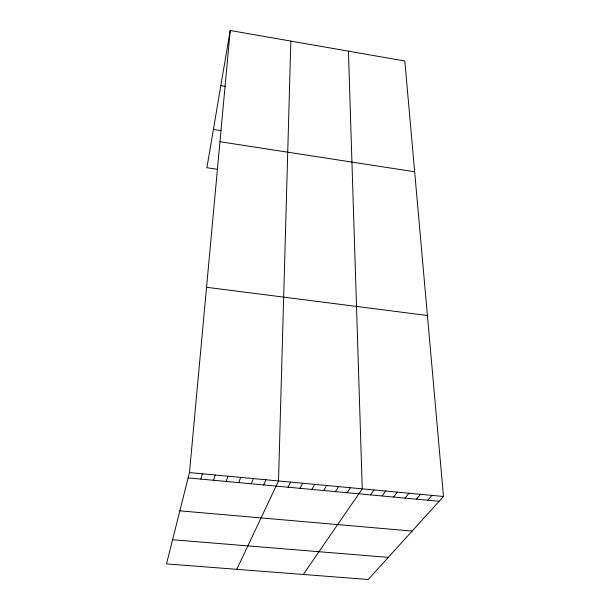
<?xml version="1.0" encoding="UTF-8"?>
<svg xmlns="http://www.w3.org/2000/svg" width="610" height="610" viewBox="0 0 610 610"><rect width="100%" height="100%" fill="white"/><g stroke="black" fill="none" stroke-linecap="round" stroke-linejoin="round"><path stroke-width="0.91" d="M290.84 41.091L278.518 480.954L236.779 569.328M189.474 472.582L230.206 30.5L404.826 61.008L443.485 496.479L368.242 579.5L166.515 563.892L189.474 472.582L443.485 496.479M230.206 30.5L206.897 167.712L217.053 169.222M200.873 479.094L202.375 473.795M213.553 480.276L215.208 474.999M226.173 481.45L227.987 476.204M238.739 482.624L240.706 477.401M251.244 483.783L253.371 478.591M263.695 484.942L265.975 479.78M288.065 487.215L290.642 482.098M299.99 488.328L302.712 483.234M311.862 489.426L314.722 484.363M323.681 490.531L326.685 485.491M335.454 491.629L338.596 486.612M347.174 492.72L350.453 487.725M303.3 574.475L362.264 488.839L348.432 51.156M370.461 494.885L374.014 489.944M382.028 495.961L385.718 491.042M393.549 497.036L397.377 492.14M405.017 498.103L408.974 493.231M416.439 499.163L420.526 494.321M427.808 500.223L432.032 495.404M172.592 539.736L388.296 557.38M179.851 510.844L412.131 531.074M188.139 477.912L439.131 501.283M206.546 287.272L427.419 315.492M219.958 141.718L414.655 171.768M213.393 129.48L221.163 130.692M220.843 85.636L225.395 86.384"/></g></svg>
